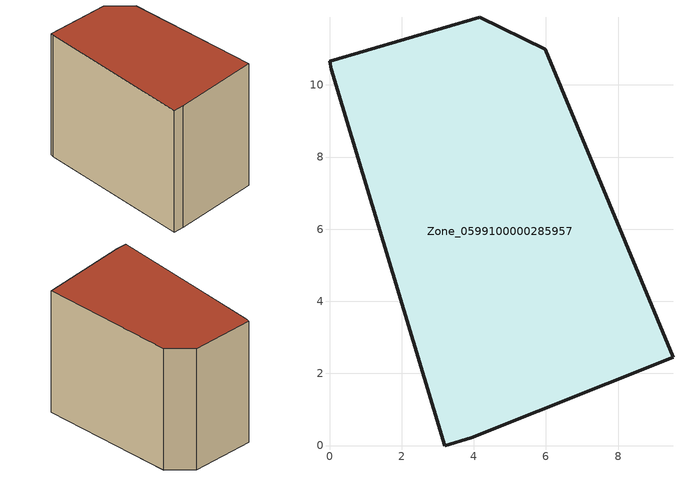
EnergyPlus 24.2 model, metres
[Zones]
Zone_0599100000285957
 floor ground (C_G): 0.05,10.44 0,10.66 4.16,11.87 5.98,10.99 9.53,2.45 3.93,0.21 3.2,0 z1.54
 wall outside (C_F): 3.2,0 3.93,0.21 9.53,2.45 5.98,10.99 4.16,11.87 0,10.66 0.05,10.44 3.2,0 z1.54:10.7
 roof outside (C_R): 0,10.66 0.05,10.44 3.2,0 3.93,0.21 9.53,2.45 5.98,10.99 4.16,11.87 z10.7
[BUILDING]
Pand.0599100000285957: North Axis=0; Terrain=City; Loads Convergence Tolerance Value=0.04; Temperature Convergence Tolerance Value=0.4; Solar Distribution=FullExterior; Maximum Number of Warmup Days=25; Minimum Number of Warmup Days=1
[Site:Location]
Rotterdam.The.Hague.AP_ZH_NLD Design_Conditions: Latitude=51.96; Longitude=4.45; Time Zone=1; Elevation=-4.5
[SITE:GROUNDTEMPERATURE:BUILDINGSURFACE]
18, 18, 18, 18, 18, 18, 18, 18, 18, 18, 18, 18
[MATERIAL] Thermal Absorptance=0.9; Solar Absorptance=0.7; Visible Absorptance=0.7
Name | Roughness | Thickness | Conductivity | Density | Specific Heat
G.TI.1946 | MediumSmooth | 0.15 | 1 | 540 | 1210
F.TI.1946 | Rough | 0.3 | 0.857143 | 1920 | 840
R.TI.1946 | MediumRough | 0.2 | 0.1 | 1500 | 1000
[CONSTRUCTION]
C_G: G.TI.1946
C_F: F.TI.1946
C_R: R.TI.1946
[ZONE]
Zone_0599100000285957: Type=1; Multiplier=1; Ceiling Height=Autocalculate; Volume=Autocalculate; Floor Area=autocalculate; Part of Total Floor Area=Yes
[ZONEINFILTRATION:DESIGNFLOWRATE]
Infil_Zone_0599100000285957: Zone or ZoneList or Space or SpaceList=Zone_0599100000285957; Schedule=AlwaysOn; Design Flow Rate Calculation Method=Flow/Area; Flow Rate per Floor Area=0.003; Constant Term Coefficient=1; Temperature Term Coefficient=0; Velocity Term Coefficient=0; Velocity Squared Term Coefficient=0
[HVACTEMPLATE:ZONE:IDEALLOADSAIRSYSTEM]
Zone_0599100000285957: Maximum Heating Supply Air Temperature=50; Minimum Cooling Supply Air Temperature=13; Maximum Heating Supply Air Humidity Ratio=0.0156; Minimum Cooling Supply Air Humidity Ratio=0.0077; Heating Limit=NoLimit; Cooling Limit=NoLimit; Dehumidification Control Type=ConstantSensibleHeatRatio; Cooling Sensible Heat Ratio=0.7; Dehumidification Setpoint=60; Humidification Control Type=None; Humidification Setpoint=30; Outdoor Air Method=None; Outdoor Air Flow Rate per Person=0.00944; Outdoor Air Flow Rate per Zone Floor Area=0; Outdoor Air Flow Rate per Zone=0; Demand Controlled Ventilation Type=None; Outdoor Air Economizer Type=NoEconomizer; Heat Recovery Type=None; Sensible Heat Recovery Effectiveness=0.7; Latent Heat Recovery Effectiveness=0.65
[ZONECONTROL:THERMOSTAT]
ThermostatControl_Zone_0599100000285957: Zone or ZoneList=Zone_0599100000285957; Control Type Schedule=DualSetpointControlType; Control 1=Thermostat_Zone_0599100000285957; Temperature Difference Between Cutout And Setpoint=0
[THERMOSTATSETPOINT:DUALSETPOINT]
Thermostat_Zone_0599100000285957: Heating Setpoint Temperature Schedule=HeatingSetpoint_Zone_0599100000285957; Cooling Setpoint Temperature Schedule=CoolingSetpoint_Zone_0599100000285957
[SCHEDULE:COMPACT]
HeatingSetpoint_Zone_0599100000285957: Through: 12/31, For: AllDays, Until: 24:00, 21
CoolingSetpoint_Zone_0599100000285957: Through: 12/31, For: AllDays, Until: 24:00, 24
DualSetpointControlType: Through: 12/31, For: AllDays, Until: 24:00, 4
AlwaysOn: Through: 12/31, For: AllDays, Until: 24:00, 1
